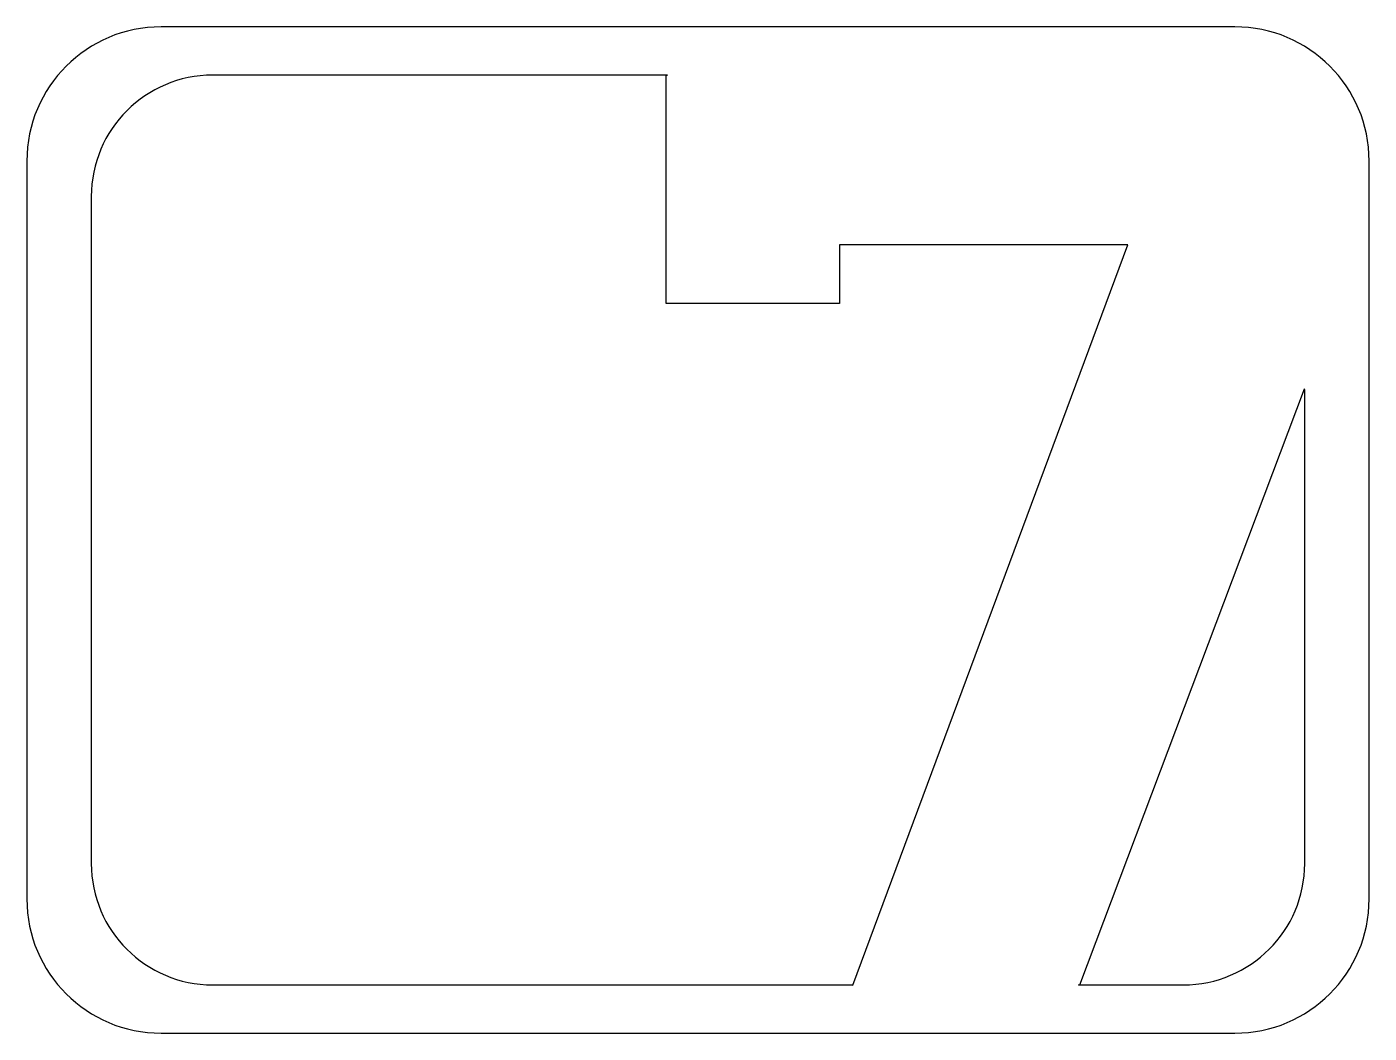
# Model space of a CAD drawing. Header units: centimetres. Extents: x -5.66 to 1.96, y 1.29 to 7.
import ezdxf

# ---------------------------------------------------------------- set-up
doc = ezdxf.new("R2010")
doc.units = ezdxf.units.CM
doc.header["$MEASUREMENT"] = 0
doc.layers.add('Camada 1', color=7, linetype='Continuous')

msp = doc.modelspace()

# ---------------------------------------------------------------- linework, layer by layer
at = {"layer": 'Camada 1'}
msp.add_open_spline([(1.95792, 2.04888), (1.95792, 1.62806), (1.61674, 1.28688), (1.19589, 1.28688), (1.19589, 1.28688), (1.19589, 1.28688), (-4.90011, 1.28688), (-4.90011, 1.28688), (-4.90011, 1.28688), (-5.32093, 1.28688), (-5.66211, 1.62806), (-5.66211, 2.04888), (-5.66211, 2.04888), (-5.66211, 2.04888), (-5.66211, 6.23988), (-5.66211, 6.23988), (-5.66211, 6.23988), (-5.66211, 6.66073), (-5.32093, 7.00188), (-4.90011, 7.00188), (-4.90011, 7.00188), (-4.90011, 7.00188), (1.19589, 7.00188), (1.19589, 7.00188), (1.19589, 7.00188), (1.61674, 7.00188), (1.95792, 6.66073), (1.95792, 6.23988), (1.95792, 6.23988), (1.95792, 6.23988), (1.95792, 2.04888), (1.95792, 2.04888)], degree=3, knots=[0, 0, 0, 0, 0.1111111, 0.1111111, 0.1111111, 0.1111111, 0.2222222, 0.2222222, 0.2222222, 0.2222222, 0.3333333, 0.3333333, 0.3333333, 0.3333333, 0.4444444, 0.4444444, 0.4444444, 0.4444444, 0.5555556, 0.5555556, 0.5555556, 0.5555556, 0.6666667, 0.6666667, 0.6666667, 0.6666667, 0.7777778, 0.7777778, 0.7777778, 0.7777778, 1, 1, 1, 1], dxfattribs=at)
at = {"layer": 'Camada 1', "color": 7}
for points, knots in [([(-2.03232, 6.72748), (-2.03232, 6.72748), (-2.03232, 5.43137), (-2.03232, 5.43137), (-2.03232, 5.43137), (-2.03232, 5.43137), (-1.04807, 5.43137), (-1.04807, 5.43137), (-1.04807, 5.43137), (-1.04807, 5.43137), (-1.04807, 5.76474), (-1.04807, 5.76474), (-1.04807, 5.76474), (-1.04807, 5.76474), (0.58706, 5.76474), (0.58706, 5.76474), (0.58706, 5.76474), (0.58706, 5.76474), (-0.97255, 1.55927), (-0.97255, 1.55927), (-0.97255, 1.55927), (-0.97255, 1.55927), (-0.97813, 1.56131), (-0.97813, 1.56131), (-0.97813, 1.56131), (-0.97813, 1.56131), (-4.60737, 1.56131), (-4.60737, 1.56131), (-4.60737, 1.56131), (-4.98779, 1.56131), (-5.29619, 1.86971), (-5.29619, 2.25013), (-5.29619, 2.25013), (-5.29619, 2.25013), (-5.29619, 6.03864), (-5.29619, 6.03864), (-5.29619, 6.03864), (-5.29619, 6.41906), (-4.98779, 6.72746), (-4.60737, 6.72746), (-4.60737, 6.72746), (-4.60737, 6.72746), (-2.02618, 6.72745), (-2.02618, 6.72745), (-2.02618, 6.72745), (-2.02618, 6.72745), (-2.03232, 6.72745), (-2.03232, 6.72745), (-2.03232, 6.72745), (-2.03232, 6.72745), (-2.03232, 6.72748), (-2.03232, 6.72748)], [0, 0, 0, 0, 0.0714286, 0.0714286, 0.0714286, 0.0714286, 0.1428571, 0.1428571, 0.1428571, 0.1428571, 0.2142857, 0.2142857, 0.2142857, 0.2142857, 0.2857143, 0.2857143, 0.2857143, 0.2857143, 0.3571429, 0.3571429, 0.3571429, 0.3571429, 0.4285714, 0.4285714, 0.4285714, 0.4285714, 0.5, 0.5, 0.5, 0.5, 0.5714286, 0.5714286, 0.5714286, 0.5714286, 0.6428571, 0.6428571, 0.6428571, 0.6428571, 0.7142857, 0.7142857, 0.7142857, 0.7142857, 0.7857143, 0.7857143, 0.7857143, 0.7857143, 0.8571429, 0.8571429, 0.8571429, 0.8571429, 1, 1, 1, 1]), ([(1.59202, 4.94279), (1.59202, 4.94279), (1.59202, 2.25013), (1.59202, 2.25013), (1.59202, 2.25013), (1.59202, 1.86971), (1.28362, 1.56131), (0.90318, 1.56131), (0.90318, 1.56131), (0.90318, 1.56131), (0.30715, 1.56131), (0.30715, 1.56131), (0.30715, 1.56131), (0.30715, 1.56131), (0.31374, 1.55885), (0.31374, 1.55885), (0.31374, 1.55885), (0.31374, 1.55885), (1.58924, 4.94382), (1.58924, 4.94382), (1.58924, 4.94382), (1.58924, 4.94382), (1.59202, 4.94279), (1.59202, 4.94279)], [0, 0, 0, 0, 0.1428571, 0.1428571, 0.1428571, 0.1428571, 0.2857143, 0.2857143, 0.2857143, 0.2857143, 0.4285714, 0.4285714, 0.4285714, 0.4285714, 0.5714286, 0.5714286, 0.5714286, 0.5714286, 0.7142857, 0.7142857, 0.7142857, 0.7142857, 1, 1, 1, 1])]:
    msp.add_open_spline(points, degree=3, knots=knots, dxfattribs=at)

doc.saveas('drawing.dxf')
